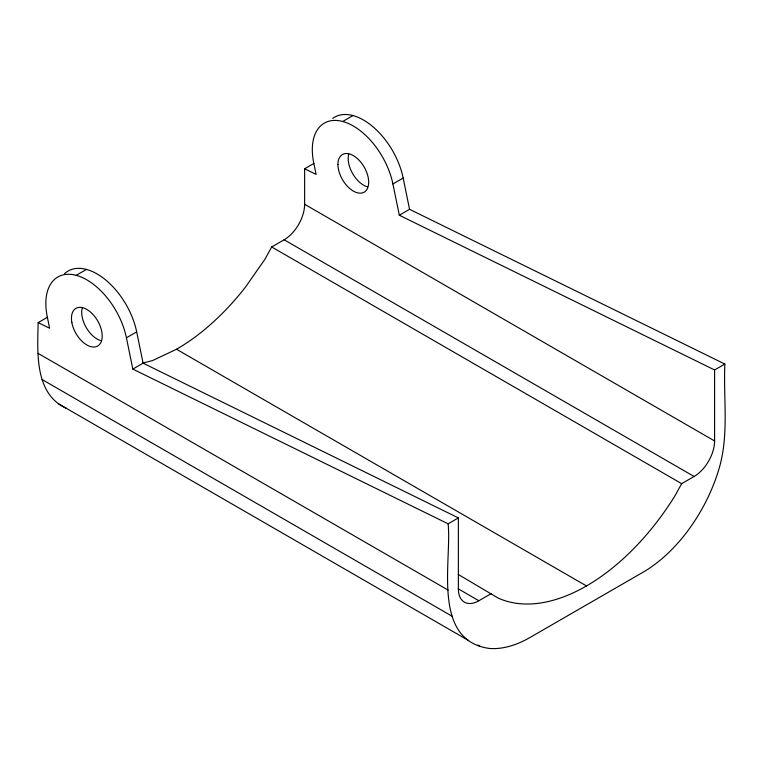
<?xml version="1.0" encoding="UTF-8"?>
<svg xmlns="http://www.w3.org/2000/svg" width="763" height="763" viewBox="0 0 763 763"><rect width="100%" height="100%" fill="white"/><g stroke="black" fill="none" stroke-linecap="round" stroke-linejoin="round"><path stroke-width="1.14" d="M313.851 163.444L304.628 168.776L304.628 204.274A28.994 16.738 -60 0 1 284.132 239.782L271.685 246.964L264.914 259.267L245.505 287.079A187.65 108.346 -60 0 1 176.511 349.254L152.466 360.603L142.5 363.131M491.315 593.557L478.868 600.739A28.994 16.738 -60 0 1 458.372 588.902L458.372 517.896L448.119 523.809C451.982 560.776 431.333 640.147 489.121 648.416A115.957 66.944 -60 0 0 530.113 637.429L642.856 572.336A115.957 66.944 -60 0 0 683.848 535.979C699.356 516.408 711.307 494.043 718.612 470.151C729.294 435.797 723.295 399.326 724.85 364.046L714.597 369.96L714.597 440.966A28.994 16.738 -60 0 1 694.101 476.474L681.655 483.656L674.883 495.969A187.65 108.346 -60 0 1 498.086 598.03L458.353 574.52M66.2 408.234C34.173 393.708 37.549 351.609 38.15 322.625L49.614 328.252L47.23 316.578A57.978 33.477 60 0 1 76.214 275.338L86.467 269.415M304.628 168.776L316.101 174.403L313.707 162.729A57.978 33.477 60 0 1 342.701 121.489L352.945 115.566M38.15 322.625L47.373 317.294M448.119 523.809L132.829 369.092L126.429 337.799L136.682 331.876A57.978 33.477 60 0 0 105.075 279.458A57.978 33.477 60 0 0 64.55 273.669M714.597 369.96L399.316 215.233L392.907 183.95L403.16 178.027A57.978 33.477 60 0 0 372.869 126.687A57.978 33.477 60 0 0 332.735 118.408M132.829 369.092L143.082 363.169L458.372 517.896M399.316 215.233L409.559 209.32L724.85 364.046M304.628 204.274L714.597 440.966M284.132 239.782L694.101 476.474M271.685 246.964L681.655 483.656M176.511 349.254L586.489 585.946M458.267 588.845L478.868 600.739M38.15 353.393L448.119 590.085M42.089 379.526L452.058 616.218M477.924 645.059L479.984 646.242M58.646 403.875L468.616 640.567M403.16 178.027L409.559 209.32M136.682 331.876L143.082 363.169M76.214 275.338A57.978 33.477 60 0 1 126.429 337.799M342.701 121.489A57.978 33.477 60 0 1 392.907 183.95M367.537 186.868A21.745 12.551 60 0 1 348.71 154.25M100.458 340.536A21.745 12.551 60 0 1 82.404 307.518M71.827 322.425A21.745 12.551 60 0 0 97.254 346.259A21.745 12.551 60 0 0 91.407 312.878A21.745 12.551 60 0 0 71.827 322.425M337.933 164.465A21.745 12.551 60 0 0 360.994 193.144A21.745 12.551 60 0 0 360.994 162.405A21.745 12.551 60 0 0 337.933 164.465"/></g></svg>
